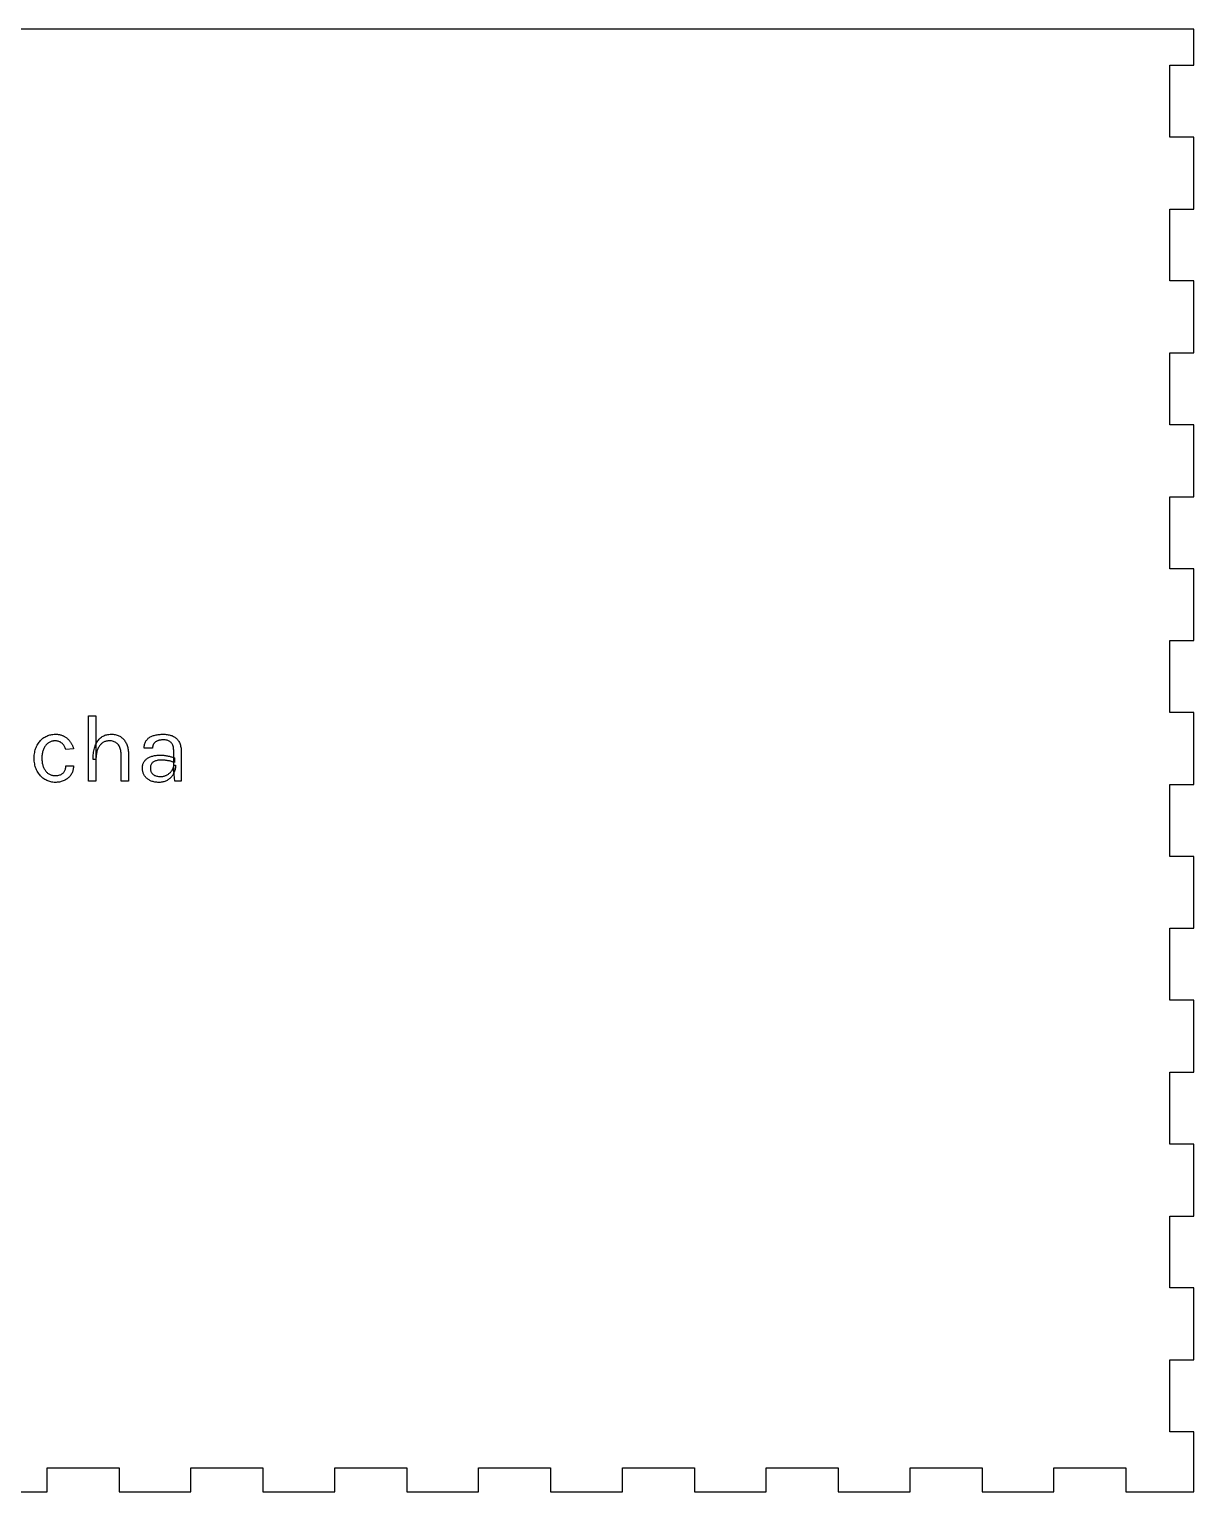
# Model space of a CAD drawing. Header units: millimetres. Extents: x 0 to 1206, y 0 to 1040.
# Drawn here: x 150.3 to 296, y 857 to 1040 of the extents above; entities that cross this region are included whole.
import ezdxf

# ---------------------------------------------------------------- set-up
doc = ezdxf.new("R2010")
doc.units = ezdxf.units.MM
doc.layers.get('0').update_dxf_attribs({"linetype": 'CONTINUOUS'})

msp = doc.modelspace()

# ---------------------------------------------------------------- linework, layer by layer
for p, q in [((293, 1040), (3, 1040)), ((296, 1040), (293, 1040)), ((296, 1035.5), (296, 1040)), ((293, 1026.5), (293, 1035.5)), ((293, 1035.5), (296, 1035.5)), ((296, 1026.5), (293, 1026.5)), ((296, 1017.5), (296, 1026.5)), ((293, 1008.5), (293, 1017.5)), ((293, 1017.5), (296, 1017.5)), ((296, 1008.5), (293, 1008.5)), ((296, 999.5), (296, 1008.5)), ((293, 990.5), (293, 999.5)), ((293, 999.5), (296, 999.5)), ((296, 990.5), (293, 990.5)), ((296, 981.5), (296, 990.5)), ((293, 972.5), (293, 981.5)), ((293, 981.5), (296, 981.5)), ((296, 972.5), (293, 972.5)), ((296, 963.5), (296, 972.5)), ((293, 954.5), (293, 963.5)), ((293, 963.5), (296, 963.5)), ((157.675, 945.908), (157.675, 954.092)), ((157.675, 954.092), (158.611, 954.092)), ((158.611, 954.092), (158.611, 945.908)), ((296, 954.5), (293, 954.5)), ((296, 945.5), (296, 954.5)), ((152.455, 951.561), (152.579, 951.615)), ((152.579, 951.615), (152.704, 951.661)), ((152.704, 951.661), (152.832, 951.699)), ((152.832, 951.699), (152.962, 951.731)), ((152.962, 951.731), (153.093, 951.756)), ((153.093, 951.756), (153.227, 951.774)), ((153.227, 951.774), (153.362, 951.784)), ((153.362, 951.784), (153.499, 951.788)), ((153.499, 951.788), (153.499, 951.788)), ((153.499, 951.788), (153.595, 951.787)), ((153.595, 951.787), (153.689, 951.782)), ((153.689, 951.782), (153.782, 951.775)), ((153.782, 951.775), (153.872, 951.764)), ((153.872, 951.764), (153.96, 951.751)), ((153.96, 951.751), (154.047, 951.735)), ((154.047, 951.735), (154.131, 951.716)), ((154.131, 951.716), (154.213, 951.694)), ((154.213, 951.694), (154.294, 951.669)), ((154.294, 951.669), (154.372, 951.641)), ((154.372, 951.641), (154.448, 951.61)), ((154.448, 951.61), (154.523, 951.578)), ((159.498, 951.548), (159.61, 951.604)), ((159.61, 951.604), (159.727, 951.653)), ((159.727, 951.653), (159.848, 951.694)), ((159.848, 951.694), (159.973, 951.728)), ((159.973, 951.728), (160.103, 951.754)), ((160.103, 951.754), (160.237, 951.773)), ((160.237, 951.773), (160.376, 951.784)), ((160.376, 951.784), (160.519, 951.788)), ((160.519, 951.788), (160.519, 951.788)), ((160.519, 951.788), (160.653, 951.785)), ((160.653, 951.785), (160.782, 951.776)), ((160.782, 951.776), (160.908, 951.761)), ((160.908, 951.761), (161.03, 951.74)), ((161.03, 951.74), (161.148, 951.712)), ((161.148, 951.712), (161.262, 951.679)), ((161.262, 951.679), (161.373, 951.64)), ((161.373, 951.64), (161.479, 951.594)), ((165.697, 951.581), (165.802, 951.617)), ((165.802, 951.617), (165.911, 951.649)), ((165.911, 951.649), (166.023, 951.679)), ((166.023, 951.679), (166.138, 951.704)), ((166.138, 951.704), (166.256, 951.726)), ((166.256, 951.726), (166.377, 951.745)), ((166.377, 951.745), (166.501, 951.761)), ((166.501, 951.761), (166.629, 951.773)), ((166.629, 951.773), (166.759, 951.781)), ((166.759, 951.781), (166.893, 951.786)), ((166.893, 951.786), (167.029, 951.788)), ((167.029, 951.788), (167.029, 951.788)), ((167.029, 951.788), (167.16, 951.786)), ((167.16, 951.786), (167.287, 951.779)), ((167.287, 951.779), (167.411, 951.768)), ((167.411, 951.768), (167.533, 951.752)), ((167.533, 951.752), (167.651, 951.732)), ((167.651, 951.732), (167.767, 951.708)), ((167.767, 951.708), (167.88, 951.679)), ((167.88, 951.679), (167.989, 951.646)), ((167.989, 951.646), (168.096, 951.608)), ((168.096, 951.608), (168.199, 951.566)), ((150.975, 949.667), (151.015, 949.826)), ((151.015, 949.826), (151.062, 949.98)), ((151.062, 949.98), (151.117, 950.128)), ((151.117, 950.128), (151.179, 950.271)), ((151.179, 950.271), (151.249, 950.408)), ((151.249, 950.408), (151.325, 950.539)), ((151.325, 950.539), (151.405, 950.664)), ((151.405, 950.664), (151.489, 950.783)), ((151.489, 950.783), (151.579, 950.895)), ((151.579, 950.895), (151.673, 951)), ((151.673, 951), (151.771, 951.1)), ((151.771, 951.1), (151.875, 951.193)), ((151.875, 951.193), (151.982, 951.28)), ((151.993, 949.788), (151.958, 949.68)), ((151.982, 951.28), (152.095, 951.36)), ((152.033, 949.892), (151.993, 949.788)), ((152.077, 949.991), (152.033, 949.892)), ((152.125, 950.085), (152.077, 949.991)), ((152.095, 951.36), (152.212, 951.434)), ((152.176, 950.175), (152.125, 950.085)), ((152.23, 950.259), (152.176, 950.175)), ((152.212, 951.434), (152.332, 951.501)), ((152.287, 950.339), (152.23, 950.259)), ((152.346, 950.414), (152.287, 950.339)), ((152.332, 951.501), (152.455, 951.561)), ((152.409, 950.484), (152.346, 950.414)), ((152.474, 950.55), (152.409, 950.484)), ((152.542, 950.61), (152.474, 950.55)), ((152.612, 950.666), (152.542, 950.61)), ((152.686, 950.717), (152.612, 950.666)), ((152.762, 950.763), (152.686, 950.717)), ((152.838, 950.804), (152.762, 950.763)), ((152.916, 950.841), (152.838, 950.804)), ((152.994, 950.873), (152.916, 950.841)), ((153.074, 950.899), (152.994, 950.873)), ((153.154, 950.921), (153.074, 950.899)), ((153.236, 950.938), (153.154, 950.921)), ((153.319, 950.95), (153.236, 950.938)), ((153.402, 950.958), (153.319, 950.95)), ((153.487, 950.96), (153.402, 950.958)), ((153.586, 950.957), (153.487, 950.96)), ((153.487, 950.96), (153.487, 950.96)), ((153.682, 950.948), (153.586, 950.957)), ((153.776, 950.934), (153.682, 950.948)), ((153.866, 950.913), (153.776, 950.934)), ((153.953, 950.887), (153.866, 950.913)), ((154.037, 950.855), (153.953, 950.887)), ((154.118, 950.817), (154.037, 950.855)), ((154.195, 950.774), (154.118, 950.817)), ((154.27, 950.724), (154.195, 950.774)), ((154.342, 950.669), (154.27, 950.724)), ((154.41, 950.609), (154.342, 950.669)), ((154.474, 950.544), (154.41, 950.609)), ((154.535, 950.476), (154.474, 950.544)), ((154.523, 951.578), (154.595, 951.543)), ((154.591, 950.403), (154.535, 950.476)), ((154.643, 950.326), (154.591, 950.403)), ((154.595, 951.543), (154.666, 951.506)), ((154.691, 950.245), (154.643, 950.326)), ((154.666, 951.506), (154.734, 951.466)), ((154.735, 950.16), (154.691, 950.245)), ((154.734, 951.466), (154.801, 951.425)), ((154.775, 950.071), (154.735, 950.16)), ((154.811, 949.978), (154.775, 950.071)), ((154.801, 951.425), (154.865, 951.381)), ((154.843, 949.88), (154.811, 949.978)), ((155.803, 949.964), (154.843, 949.88)), ((154.865, 951.381), (154.928, 951.335)), ((154.928, 951.335), (154.988, 951.286)), ((154.988, 951.286), (155.047, 951.236)), ((155.047, 951.236), (155.104, 951.184)), ((155.104, 951.184), (155.158, 951.13)), ((155.158, 951.13), (155.211, 951.075)), ((155.211, 951.075), (155.262, 951.019)), ((155.262, 951.019), (155.31, 950.961)), ((155.31, 950.961), (155.357, 950.902)), ((155.357, 950.902), (155.402, 950.841)), ((155.402, 950.841), (155.444, 950.779)), ((155.444, 950.779), (155.485, 950.716)), ((155.485, 950.716), (155.524, 950.651)), ((155.524, 950.651), (155.561, 950.585)), ((155.561, 950.585), (155.596, 950.519)), ((155.596, 950.519), (155.628, 950.452)), ((155.628, 950.452), (155.659, 950.384)), ((155.659, 950.384), (155.688, 950.316)), ((155.688, 950.316), (155.715, 950.247)), ((155.715, 950.247), (155.74, 950.177)), ((155.74, 950.177), (155.763, 950.107)), ((155.763, 950.107), (155.784, 950.036)), ((155.784, 950.036), (155.803, 949.964)), ((155.803, 949.964), (155.803, 949.964)), ((158.346, 949.717), (158.38, 949.879)), ((158.38, 949.879), (158.42, 950.035)), ((158.42, 950.035), (158.465, 950.185)), ((158.465, 950.185), (158.515, 950.33)), ((158.515, 950.33), (158.57, 950.468)), ((158.57, 950.468), (158.63, 950.6)), ((158.63, 950.6), (158.695, 950.725)), ((158.695, 950.725), (158.765, 950.843)), ((158.765, 950.843), (158.84, 950.955)), ((158.815, 949.871), (158.776, 949.764)), ((158.858, 949.974), (158.815, 949.871)), ((158.84, 950.955), (158.919, 951.06)), ((158.904, 950.071), (158.858, 949.974)), ((158.953, 950.164), (158.904, 950.071)), ((158.919, 951.06), (159.004, 951.158)), ((159.006, 950.252), (158.953, 950.164)), ((159.004, 951.158), (159.093, 951.25)), ((159.063, 950.335), (159.006, 950.252)), ((159.122, 950.414), (159.063, 950.335)), ((159.093, 951.25), (159.187, 951.335)), ((159.186, 950.487), (159.122, 950.414)), ((159.253, 950.555), (159.186, 950.487)), ((159.187, 951.335), (159.286, 951.413)), ((159.323, 950.619), (159.253, 950.555)), ((159.286, 951.413), (159.39, 951.484)), ((159.397, 950.678), (159.323, 950.619)), ((159.39, 951.484), (159.498, 951.548)), ((159.474, 950.732), (159.397, 950.678)), ((159.554, 950.78), (159.474, 950.732)), ((159.636, 950.822), (159.554, 950.78)), ((159.721, 950.858), (159.636, 950.822)), ((159.81, 950.889), (159.721, 950.858)), ((159.9, 950.915), (159.81, 950.889)), ((159.994, 950.935), (159.9, 950.915)), ((160.09, 950.949), (159.994, 950.935)), ((160.189, 950.957), (160.09, 950.949)), ((160.291, 950.96), (160.189, 950.957)), ((160.424, 950.956), (160.291, 950.96)), ((160.291, 950.96), (160.291, 950.96)), ((160.551, 950.943), (160.424, 950.956)), ((160.672, 950.921), (160.551, 950.943)), ((160.788, 950.891), (160.672, 950.921)), ((160.898, 950.853), (160.788, 950.891)), ((161.002, 950.806), (160.898, 950.853)), ((161.101, 950.75), (161.002, 950.806)), ((161.193, 950.685), (161.101, 950.75)), ((161.281, 950.613), (161.193, 950.685)), ((161.362, 950.531), (161.281, 950.613)), ((161.437, 950.441), (161.362, 950.531)), ((161.503, 950.344), (161.437, 950.441)), ((161.479, 951.594), (161.581, 951.543)), ((161.562, 950.238), (161.503, 950.344)), ((161.614, 950.125), (161.562, 950.238)), ((161.581, 951.543), (161.68, 951.485)), ((161.657, 950.004), (161.614, 950.125)), ((161.692, 949.875), (161.657, 950.004)), ((161.68, 951.485), (161.774, 951.422)), ((161.72, 949.738), (161.692, 949.875)), ((161.774, 951.422), (161.864, 951.353)), ((161.864, 951.353), (161.95, 951.28)), ((161.95, 951.28), (162.03, 951.201)), ((162.03, 951.201), (162.107, 951.117)), ((162.107, 951.117), (162.179, 951.027)), ((162.179, 951.027), (162.246, 950.933)), ((162.246, 950.933), (162.309, 950.833)), ((162.309, 950.833), (162.367, 950.728)), ((162.367, 950.728), (162.421, 950.618)), ((162.421, 950.618), (162.47, 950.503)), ((162.47, 950.503), (162.514, 950.384)), ((162.514, 950.384), (162.553, 950.261)), ((162.553, 950.261), (162.586, 950.133)), ((162.586, 950.133), (162.614, 950.001)), ((162.614, 950.001), (162.638, 949.866)), ((162.638, 949.866), (162.656, 949.726)), ((164.653, 950.06), (164.656, 950.182)), ((165.697, 950.06), (164.653, 950.06)), ((164.656, 950.182), (164.665, 950.3)), ((164.665, 950.3), (164.681, 950.413)), ((164.681, 950.413), (164.702, 950.52)), ((164.702, 950.52), (164.73, 950.623)), ((164.73, 950.623), (164.763, 950.721)), ((164.763, 950.721), (164.803, 950.815)), ((164.803, 950.815), (164.849, 950.903)), ((164.849, 950.903), (164.901, 950.986)), ((164.901, 950.986), (164.959, 951.065)), ((164.959, 951.065), (165.023, 951.139)), ((165.023, 951.139), (165.091, 951.209)), ((165.091, 951.209), (165.163, 951.275)), ((165.163, 951.275), (165.241, 951.336)), ((165.241, 951.336), (165.323, 951.394)), ((165.323, 951.394), (165.409, 951.447)), ((165.409, 951.447), (165.501, 951.495)), ((165.501, 951.495), (165.596, 951.54)), ((165.596, 951.54), (165.697, 951.581)), ((165.699, 950.13), (165.697, 950.06)), ((165.697, 950.06), (165.697, 950.06)), ((165.704, 950.196), (165.699, 950.13)), ((165.713, 950.261), (165.704, 950.196)), ((165.725, 950.323), (165.713, 950.261)), ((165.741, 950.382), (165.725, 950.323)), ((165.761, 950.438), (165.741, 950.382)), ((165.784, 950.492), (165.761, 950.438)), ((165.81, 950.544), (165.784, 950.492)), ((165.84, 950.593), (165.81, 950.544)), ((165.874, 950.639), (165.84, 950.593)), ((165.911, 950.683), (165.874, 950.639)), ((165.95, 950.724), (165.911, 950.683)), ((165.992, 950.763), (165.95, 950.724)), ((166.036, 950.8), (165.992, 950.763)), ((166.082, 950.835), (166.036, 950.8)), ((166.132, 950.867), (166.082, 950.835)), ((166.184, 950.897), (166.132, 950.867)), ((166.238, 950.924), (166.184, 950.897)), ((166.295, 950.949), (166.238, 950.924)), ((166.354, 950.972), (166.295, 950.949)), ((166.415, 950.993), (166.354, 950.972)), ((166.478, 951.011), (166.415, 950.993)), ((166.542, 951.027), (166.478, 951.011)), ((166.607, 951.041), (166.542, 951.027)), ((166.674, 951.053), (166.607, 951.041)), ((166.742, 951.063), (166.674, 951.053)), ((166.812, 951.07), (166.742, 951.063)), ((166.883, 951.076), (166.812, 951.07)), ((166.955, 951.079), (166.883, 951.076)), ((167.029, 951.08), (166.955, 951.079)), ((167.158, 951.077), (167.029, 951.08)), ((167.029, 951.08), (167.029, 951.08)), ((167.28, 951.066), (167.158, 951.077)), ((167.395, 951.049), (167.28, 951.066)), ((167.504, 951.026), (167.395, 951.049)), ((167.606, 950.995), (167.504, 951.026)), ((167.702, 950.958), (167.606, 950.995)), ((167.791, 950.914), (167.702, 950.958)), ((167.874, 950.863), (167.791, 950.914)), ((167.95, 950.805), (167.874, 950.863)), ((168.019, 950.741), (167.95, 950.805)), ((168.082, 950.669), (168.019, 950.741)), ((168.138, 950.588), (168.082, 950.669)), ((168.187, 950.498), (168.138, 950.588)), ((168.23, 950.4), (168.187, 950.498)), ((168.199, 951.566), (168.299, 951.519)), ((168.267, 950.293), (168.23, 950.4)), ((168.296, 950.178), (168.267, 950.293)), ((168.319, 950.053), (168.296, 950.178)), ((168.299, 951.519), (168.394, 951.467)), ((168.336, 949.92), (168.319, 950.053)), ((168.346, 949.778), (168.336, 949.92)), ((168.349, 949.628), (168.346, 949.778)), ((168.394, 951.467), (168.485, 951.409)), ((168.485, 951.409), (168.571, 951.347)), ((168.571, 951.347), (168.654, 951.279)), ((168.654, 951.279), (168.731, 951.206)), ((168.731, 951.206), (168.804, 951.127)), ((168.804, 951.127), (168.873, 951.044)), ((168.873, 951.044), (168.937, 950.955)), ((168.937, 950.955), (168.997, 950.861)), ((168.997, 950.861), (169.052, 950.761)), ((169.052, 950.761), (169.101, 950.656)), ((169.101, 950.656), (169.144, 950.545)), ((169.144, 950.545), (169.181, 950.428)), ((169.181, 950.428), (169.213, 950.305)), ((169.213, 950.305), (169.239, 950.177)), ((169.239, 950.177), (169.259, 950.042)), ((169.259, 950.042), (169.273, 949.902)), ((169.273, 949.902), (169.282, 949.756)), ((150.883, 948.788), (150.887, 948.975)), ((150.887, 948.606), (150.883, 948.788)), ((150.883, 948.788), (150.883, 948.788)), ((150.887, 948.975), (150.898, 949.156)), ((150.898, 948.428), (150.887, 948.606)), ((150.898, 949.156), (150.916, 949.332)), ((150.916, 948.256), (150.898, 948.428)), ((150.916, 949.332), (150.942, 949.502)), ((150.942, 948.088), (150.916, 948.256)), ((150.942, 949.502), (150.975, 949.667)), ((150.975, 947.926), (150.942, 948.088)), ((151.845, 948.93), (151.843, 948.788)), ((151.843, 948.788), (151.843, 948.788)), ((151.843, 948.788), (151.845, 948.657)), ((151.852, 949.067), (151.845, 948.93)), ((151.845, 948.657), (151.852, 948.529)), ((151.864, 949.199), (151.852, 949.067)), ((151.852, 948.529), (151.862, 948.404)), ((151.862, 948.404), (151.877, 948.284)), ((151.88, 949.326), (151.864, 949.199)), ((151.877, 948.284), (151.896, 948.166)), ((151.901, 949.449), (151.88, 949.326)), ((151.896, 948.166), (151.92, 948.053)), ((151.927, 949.567), (151.901, 949.449)), ((151.92, 948.053), (151.947, 947.942)), ((151.958, 949.68), (151.927, 949.567)), ((151.947, 947.942), (151.979, 947.836)), ((158.251, 948.62), (158.254, 948.817)), ((158.611, 948.62), (158.251, 948.62)), ((158.254, 948.817), (158.262, 949.009)), ((158.262, 949.009), (158.275, 949.195)), ((158.275, 949.195), (158.293, 949.375)), ((158.293, 949.375), (158.317, 949.548)), ((158.317, 949.548), (158.346, 949.717)), ((158.613, 948.763), (158.611, 948.62)), ((158.611, 948.62), (158.611, 948.62)), ((158.619, 948.902), (158.613, 948.763)), ((158.629, 949.038), (158.619, 948.902)), ((158.644, 949.169), (158.629, 949.038)), ((158.662, 949.296), (158.644, 949.169)), ((158.684, 949.419), (158.662, 949.296)), ((158.711, 949.538), (158.684, 949.419)), ((158.742, 949.653), (158.711, 949.538)), ((158.776, 949.764), (158.742, 949.653)), ((161.739, 949.593), (161.72, 949.738)), ((161.751, 949.44), (161.739, 949.593)), ((161.755, 949.28), (161.751, 949.44)), ((161.755, 945.908), (161.755, 949.28)), ((162.656, 949.726), (162.669, 949.581)), ((162.669, 949.581), (162.676, 949.433)), ((162.676, 949.433), (162.679, 949.28)), ((162.679, 949.28), (162.679, 949.28)), ((162.679, 949.28), (162.679, 945.908)), ((164.451, 947.846), (164.472, 947.947)), ((164.472, 947.947), (164.498, 948.044)), ((164.498, 948.044), (164.53, 948.137)), ((164.53, 948.137), (164.568, 948.225)), ((164.568, 948.225), (164.611, 948.309)), ((164.611, 948.309), (164.661, 948.389)), ((164.661, 948.389), (164.716, 948.464)), ((164.716, 948.464), (164.776, 948.535)), ((164.776, 948.535), (164.841, 948.603)), ((164.841, 948.603), (164.91, 948.666)), ((164.91, 948.666), (164.983, 948.726)), ((164.983, 948.726), (165.06, 948.781)), ((165.06, 948.781), (165.142, 948.833)), ((165.142, 948.833), (165.228, 948.881)), ((165.228, 948.881), (165.318, 948.925)), ((165.318, 948.925), (165.412, 948.965)), ((165.412, 948.965), (165.511, 949.001)), ((165.52, 948.003), (165.484, 947.919)), ((165.511, 949.001), (165.613, 949.033)), ((165.564, 948.08), (165.52, 948.003)), ((165.615, 948.151), (165.564, 948.08)), ((165.613, 949.033), (165.718, 949.063)), ((165.674, 948.215), (165.615, 948.151)), ((165.742, 948.272), (165.674, 948.215)), ((165.718, 949.063), (165.825, 949.088)), ((165.817, 948.323), (165.742, 948.272)), ((165.898, 948.368), (165.817, 948.323)), ((165.825, 949.088), (165.934, 949.11)), ((165.983, 948.408), (165.898, 948.368)), ((165.934, 949.11), (166.047, 949.129)), ((166.071, 948.444), (165.983, 948.408)), ((166.047, 949.129), (166.161, 949.145)), ((166.163, 948.475), (166.071, 948.444)), ((166.161, 949.145), (166.278, 949.157)), ((166.258, 948.501), (166.163, 948.475)), ((166.357, 948.522), (166.258, 948.501)), ((166.278, 949.157), (166.398, 949.165)), ((166.46, 948.539), (166.357, 948.522)), ((166.398, 949.165), (166.52, 949.17)), ((166.566, 948.551), (166.46, 948.539)), ((166.52, 949.17), (166.645, 949.172)), ((166.676, 948.558), (166.566, 948.551)), ((166.645, 949.172), (166.645, 949.172)), ((166.645, 949.172), (166.735, 949.171)), ((166.789, 948.56), (166.676, 948.558)), ((166.735, 949.171), (166.825, 949.168)), ((166.865, 948.559), (166.789, 948.56)), ((166.789, 948.56), (166.789, 948.56)), ((166.825, 949.168), (166.915, 949.164)), ((166.943, 948.557), (166.865, 948.559)), ((166.915, 949.164), (167.005, 949.158)), ((167.023, 948.552), (166.943, 948.557)), ((167.005, 949.158), (167.096, 949.149)), ((167.103, 948.547), (167.023, 948.552)), ((167.096, 949.149), (167.186, 949.14)), ((167.186, 948.539), (167.103, 948.547)), ((167.186, 949.14), (167.276, 949.128)), ((167.27, 948.53), (167.186, 948.539)), ((167.355, 948.519), (167.27, 948.53)), ((167.276, 949.128), (167.367, 949.114)), ((167.442, 948.506), (167.355, 948.519)), ((167.367, 949.114), (167.457, 949.099)), ((167.53, 948.492), (167.442, 948.506)), ((167.457, 949.099), (167.548, 949.082)), ((167.62, 948.476), (167.53, 948.492)), ((167.548, 949.082), (167.638, 949.063)), ((167.71, 948.459), (167.62, 948.476)), ((167.638, 949.063), (167.728, 949.043)), ((167.797, 948.44), (167.71, 948.459)), ((167.728, 949.043), (167.818, 949.022)), ((167.883, 948.42), (167.797, 948.44)), ((167.818, 949.022), (167.907, 948.999)), ((167.968, 948.399), (167.883, 948.42)), ((167.907, 948.999), (167.996, 948.976)), ((168.05, 948.377), (167.968, 948.399)), ((167.996, 948.976), (168.084, 948.95)), ((168.13, 948.354), (168.05, 948.377)), ((168.084, 948.95), (168.172, 948.924)), ((168.209, 948.329), (168.13, 948.354)), ((168.172, 948.924), (168.259, 948.896)), ((168.285, 948.303), (168.209, 948.329)), ((168.259, 948.896), (168.346, 948.867)), ((168.36, 948.276), (168.285, 948.303)), ((168.346, 948.867), (168.433, 948.836)), ((168.349, 947.168), (168.349, 949.628)), ((168.433, 948.248), (168.36, 948.276)), ((168.433, 948.836), (168.433, 948.836)), ((168.433, 948.836), (168.433, 948.248)), ((169.282, 949.756), (169.285, 949.604)), ((169.285, 949.604), (169.285, 949.604)), ((169.285, 949.604), (169.285, 945.908)), ((151.015, 947.768), (150.975, 947.926)), ((151.062, 947.615), (151.015, 947.768)), ((151.117, 947.467), (151.062, 947.615)), ((151.179, 947.324), (151.117, 947.467)), ((151.249, 947.186), (151.179, 947.324)), ((151.325, 947.053), (151.249, 947.186)), ((151.405, 946.927), (151.325, 947.053)), ((151.489, 946.807), (151.405, 946.927)), ((151.579, 946.693), (151.489, 946.807)), ((151.673, 946.585), (151.579, 946.693)), ((151.771, 946.483), (151.673, 946.585)), ((151.875, 946.387), (151.771, 946.483)), ((151.982, 946.297), (151.875, 946.387)), ((151.979, 947.836), (152.016, 947.733)), ((152.095, 946.213), (151.982, 946.297)), ((152.016, 947.733), (152.056, 947.633)), ((152.056, 947.633), (152.1, 947.537)), ((152.212, 946.136), (152.095, 946.213)), ((152.1, 947.537), (152.148, 947.446)), ((152.148, 947.446), (152.198, 947.359)), ((152.198, 947.359), (152.252, 947.277)), ((152.332, 946.065), (152.212, 946.136)), ((152.252, 947.277), (152.309, 947.199)), ((152.309, 947.199), (152.369, 947.125)), ((152.369, 947.125), (152.432, 947.056)), ((152.432, 947.056), (152.499, 946.991)), ((152.499, 946.991), (152.568, 946.93)), ((152.568, 946.93), (152.641, 946.874)), ((152.641, 946.874), (152.716, 946.823)), ((152.716, 946.823), (152.794, 946.777)), ((152.794, 946.777), (152.873, 946.736)), ((152.873, 946.736), (152.955, 946.701)), ((152.955, 946.701), (153.038, 946.672)), ((153.038, 946.672), (153.124, 946.647)), ((153.124, 946.647), (153.212, 946.628)), ((153.212, 946.628), (153.301, 946.615)), ((153.301, 946.615), (153.393, 946.607)), ((153.393, 946.607), (153.487, 946.604)), ((153.487, 946.604), (153.617, 946.607)), ((153.487, 946.604), (153.487, 946.604)), ((153.617, 946.607), (153.741, 946.617)), ((153.741, 946.617), (153.858, 946.633)), ((153.858, 946.633), (153.968, 946.656)), ((153.968, 946.656), (154.073, 946.686)), ((154.073, 946.686), (154.171, 946.722)), ((154.171, 946.722), (154.262, 946.764)), ((154.262, 946.764), (154.347, 946.813)), ((154.347, 946.813), (154.426, 946.869)), ((154.426, 946.869), (154.498, 946.931)), ((154.498, 946.931), (154.564, 946.999)), ((154.564, 946.999), (154.622, 947.072)), ((154.622, 947.072), (154.674, 947.15)), ((154.674, 947.15), (154.719, 947.233)), ((154.719, 947.233), (154.757, 947.322)), ((154.757, 947.322), (154.788, 947.415)), ((154.788, 947.415), (154.812, 947.514)), ((154.812, 947.514), (154.829, 947.617)), ((154.918, 946.15), (154.821, 946.09)), ((154.829, 947.617), (154.84, 947.726)), ((154.84, 947.726), (154.843, 947.84)), ((154.843, 947.84), (154.843, 947.84)), ((154.843, 947.84), (155.803, 947.84)), ((155.01, 946.214), (154.918, 946.15)), ((155.097, 946.282), (155.01, 946.214)), ((155.18, 946.354), (155.097, 946.282)), ((155.257, 946.429), (155.18, 946.354)), ((155.33, 946.509), (155.257, 946.429)), ((155.399, 946.593), (155.33, 946.509)), ((155.462, 946.68), (155.399, 946.593)), ((155.521, 946.772), (155.462, 946.68)), ((155.575, 946.867), (155.521, 946.772)), ((155.623, 946.964), (155.575, 946.867)), ((155.665, 947.065), (155.623, 946.964)), ((155.701, 947.168), (155.665, 947.065)), ((155.732, 947.273), (155.701, 947.168)), ((155.758, 947.381), (155.732, 947.273)), ((155.778, 947.492), (155.758, 947.381)), ((155.792, 947.605), (155.778, 947.492)), ((155.8, 947.721), (155.792, 947.605)), ((155.803, 947.84), (155.8, 947.721)), ((164.425, 947.516), (164.428, 947.63)), ((164.427, 947.428), (164.425, 947.516)), ((164.425, 947.516), (164.425, 947.516)), ((164.434, 947.34), (164.427, 947.428)), ((164.428, 947.63), (164.437, 947.74)), ((164.446, 947.253), (164.434, 947.34)), ((164.437, 947.74), (164.451, 947.846)), ((164.461, 947.168), (164.446, 947.253)), ((164.482, 947.082), (164.461, 947.168)), ((164.507, 946.998), (164.482, 947.082)), ((164.537, 946.915), (164.507, 946.998)), ((164.571, 946.832), (164.537, 946.915)), ((164.61, 946.751), (164.571, 946.832)), ((164.653, 946.67), (164.61, 946.751)), ((164.701, 946.591), (164.653, 946.67)), ((164.754, 946.515), (164.701, 946.591)), ((164.811, 946.442), (164.754, 946.515)), ((164.873, 946.372), (164.811, 946.442)), ((164.94, 946.306), (164.873, 946.372)), ((165.011, 946.242), (164.94, 946.306)), ((165.087, 946.181), (165.011, 946.242)), ((165.168, 946.123), (165.087, 946.181)), ((165.253, 946.068), (165.168, 946.123)), ((165.425, 947.627), (165.421, 947.516)), ((165.421, 947.516), (165.421, 947.516)), ((165.421, 947.516), (165.424, 947.433)), ((165.424, 947.433), (165.433, 947.353)), ((165.437, 947.731), (165.425, 947.627)), ((165.433, 947.353), (165.448, 947.275)), ((165.457, 947.828), (165.437, 947.731)), ((165.448, 947.275), (165.469, 947.199)), ((165.484, 947.919), (165.457, 947.828)), ((165.469, 947.199), (165.497, 947.126)), ((165.497, 947.126), (165.53, 947.055)), ((165.53, 947.055), (165.569, 946.987)), ((165.569, 946.987), (165.615, 946.921)), ((165.615, 946.921), (165.666, 946.857)), ((165.666, 946.857), (165.724, 946.796)), ((165.724, 946.796), (165.788, 946.739)), ((165.788, 946.739), (165.86, 946.688)), ((165.86, 946.688), (165.938, 946.643)), ((165.938, 946.643), (166.024, 946.604)), ((166.024, 946.604), (166.118, 946.571)), ((166.118, 946.571), (166.218, 946.544)), ((166.218, 946.544), (166.326, 946.523)), ((166.326, 946.523), (166.441, 946.508)), ((166.441, 946.508), (166.563, 946.499)), ((166.563, 946.499), (166.693, 946.496)), ((166.693, 946.496), (166.786, 946.498)), ((166.693, 946.496), (166.693, 946.496)), ((166.786, 946.498), (166.876, 946.505)), ((166.876, 946.505), (166.965, 946.516)), ((166.965, 946.516), (167.053, 946.531)), ((167.053, 946.531), (167.138, 946.551)), ((167.138, 946.551), (167.221, 946.575)), ((167.221, 946.575), (167.303, 946.603)), ((167.303, 946.603), (167.382, 946.636)), ((167.382, 946.636), (167.46, 946.673)), ((167.46, 946.673), (167.536, 946.715)), ((167.536, 946.715), (167.609, 946.76)), ((167.609, 946.76), (167.68, 946.807)), ((167.707, 946.126), (167.617, 946.064)), ((167.68, 946.807), (167.747, 946.856)), ((167.793, 946.192), (167.707, 946.126)), ((167.747, 946.856), (167.811, 946.908)), ((167.875, 946.261), (167.793, 946.192)), ((167.811, 946.908), (167.872, 946.962)), ((167.872, 946.962), (167.93, 947.018)), ((167.953, 946.335), (167.875, 946.261)), ((167.93, 947.018), (167.985, 947.076)), ((168.026, 946.412), (167.953, 946.335)), ((167.985, 947.076), (168.036, 947.136)), ((168.095, 946.493), (168.026, 946.412)), ((168.036, 947.136), (168.085, 947.199)), ((168.085, 947.199), (168.13, 947.264)), ((168.159, 946.578), (168.095, 946.493)), ((168.13, 947.264), (168.172, 947.33)), ((168.22, 946.667), (168.159, 946.578)), ((168.172, 947.33), (168.209, 947.396)), ((168.209, 947.396), (168.242, 947.462)), ((168.276, 946.76), (168.22, 946.667)), ((168.242, 947.462), (168.27, 947.528)), ((168.27, 947.528), (168.294, 947.594)), ((168.328, 946.856), (168.276, 946.76)), ((168.294, 947.594), (168.314, 947.66)), ((168.314, 947.66), (168.329, 947.726)), ((168.375, 946.955), (168.328, 946.856)), ((168.329, 947.726), (168.34, 947.792)), ((168.34, 947.792), (168.347, 947.858)), ((168.347, 947.858), (168.349, 947.924)), ((168.349, 947.924), (168.349, 947.924)), ((168.349, 947.924), (168.577, 947.924)), ((168.469, 945.908), (168.349, 947.168)), ((168.418, 947.056), (168.375, 946.955)), ((168.455, 947.159), (168.418, 947.056)), ((168.487, 947.263), (168.455, 947.159)), ((168.515, 947.369), (168.487, 947.263)), ((168.537, 947.477), (168.515, 947.369)), ((168.555, 947.586), (168.537, 947.477)), ((168.567, 947.697), (168.555, 947.586)), ((168.575, 947.81), (168.567, 947.697)), ((168.577, 947.924), (168.575, 947.81)), ((152.455, 946.002), (152.332, 946.065)), ((152.579, 945.946), (152.455, 946.002)), ((152.704, 945.898), (152.579, 945.946)), ((152.832, 945.857), (152.704, 945.898)), ((152.962, 945.824), (152.832, 945.857)), ((153.093, 945.797), (152.962, 945.824)), ((153.227, 945.779), (153.093, 945.797)), ((153.362, 945.768), (153.227, 945.779)), ((153.499, 945.764), (153.362, 945.768)), ((153.638, 945.767), (153.499, 945.764)), ((153.499, 945.764), (153.499, 945.764)), ((153.499, 945.764), (153.499, 945.764)), ((153.772, 945.775), (153.638, 945.767)), ((153.904, 945.788), (153.772, 945.775)), ((154.031, 945.807), (153.904, 945.788)), ((154.155, 945.832), (154.031, 945.807)), ((154.276, 945.861), (154.155, 945.832)), ((154.392, 945.896), (154.276, 945.861)), ((154.505, 945.937), (154.392, 945.896)), ((154.614, 945.983), (154.505, 945.937)), ((154.72, 946.034), (154.614, 945.983)), ((154.821, 946.09), (154.72, 946.034)), ((158.611, 945.908), (157.675, 945.908)), ((158.611, 945.908), (158.611, 945.908)), ((162.679, 945.908), (161.755, 945.908)), ((162.679, 945.908), (162.679, 945.908)), ((165.343, 946.016), (165.253, 946.068)), ((165.438, 945.968), (165.343, 946.016)), ((165.538, 945.925), (165.438, 945.968)), ((165.642, 945.887), (165.538, 945.925)), ((165.752, 945.855), (165.642, 945.887)), ((165.867, 945.827), (165.752, 945.855)), ((165.986, 945.804), (165.867, 945.827)), ((166.11, 945.787), (165.986, 945.804)), ((166.24, 945.774), (166.11, 945.787)), ((166.374, 945.767), (166.24, 945.774)), ((166.513, 945.764), (166.374, 945.767)), ((166.64, 945.767), (166.513, 945.764)), ((166.513, 945.764), (166.513, 945.764)), ((166.513, 945.764), (166.513, 945.764)), ((166.763, 945.776), (166.64, 945.767)), ((166.882, 945.791), (166.763, 945.776)), ((166.998, 945.812), (166.882, 945.791)), ((167.11, 945.839), (166.998, 945.812)), ((167.219, 945.872), (167.11, 945.839)), ((167.324, 945.911), (167.219, 945.872)), ((167.425, 945.956), (167.324, 945.911)), ((167.523, 946.007), (167.425, 945.956)), ((167.617, 946.064), (167.523, 946.007)), ((169.285, 945.908), (168.469, 945.908)), ((169.285, 945.908), (169.285, 945.908)), ((293, 936.5), (293, 945.5)), ((293, 945.5), (296, 945.5)), ((296, 936.5), (293, 936.5)), ((296, 927.5), (296, 936.5)), ((293, 918.5), (293, 927.5)), ((293, 927.5), (296, 927.5)), ((296, 918.5), (293, 918.5)), ((296, 909.5), (296, 918.5)), ((293, 900.5), (293, 909.5)), ((293, 909.5), (296, 909.5)), ((296, 900.5), (293, 900.5)), ((296, 891.5), (296, 900.5)), ((293, 882.5), (293, 891.5)), ((293, 891.5), (296, 891.5)), ((296, 882.5), (293, 882.5)), ((296, 873.5), (296, 882.5)), ((293, 864.5), (293, 873.5)), ((293, 873.5), (296, 873.5)), ((296, 864.5), (293, 864.5)), ((296, 860), (296, 864.5)), ((152.5, 857), (152.5, 860)), ((152.5, 860), (161.5, 860)), ((161.5, 860), (161.5, 857)), ((170.5, 857), (170.5, 860)), ((170.5, 860), (179.5, 860)), ((179.5, 860), (179.5, 857)), ((188.5, 857), (188.5, 860)), ((188.5, 860), (197.5, 860)), ((197.5, 860), (197.5, 857)), ((206.5, 857), (206.5, 860)), ((206.5, 860), (215.5, 860)), ((215.5, 860), (215.5, 857)), ((224.5, 857), (224.5, 860)), ((224.5, 860), (233.5, 860)), ((233.5, 860), (233.5, 857)), ((242.5, 857), (242.5, 860)), ((242.5, 860), (251.5, 860)), ((251.5, 860), (251.5, 857)), ((260.5, 857), (260.5, 860)), ((260.5, 860), (269.5, 860)), ((269.5, 860), (269.5, 857)), ((278.5, 857), (278.5, 860)), ((278.5, 860), (287.5, 860)), ((287.5, 860), (287.5, 857)), ((296, 857), (296, 860)), ((143.5, 857), (152.5, 857)), ((161.5, 857), (170.5, 857)), ((179.5, 857), (188.5, 857)), ((197.5, 857), (206.5, 857)), ((215.5, 857), (224.5, 857)), ((233.5, 857), (242.5, 857)), ((251.5, 857), (260.5, 857)), ((269.5, 857), (278.5, 857)), ((287.5, 857), (293, 857)), ((293, 857), (296, 857))]:
    msp.add_line(p, q)

doc.saveas('drawing.dxf')
